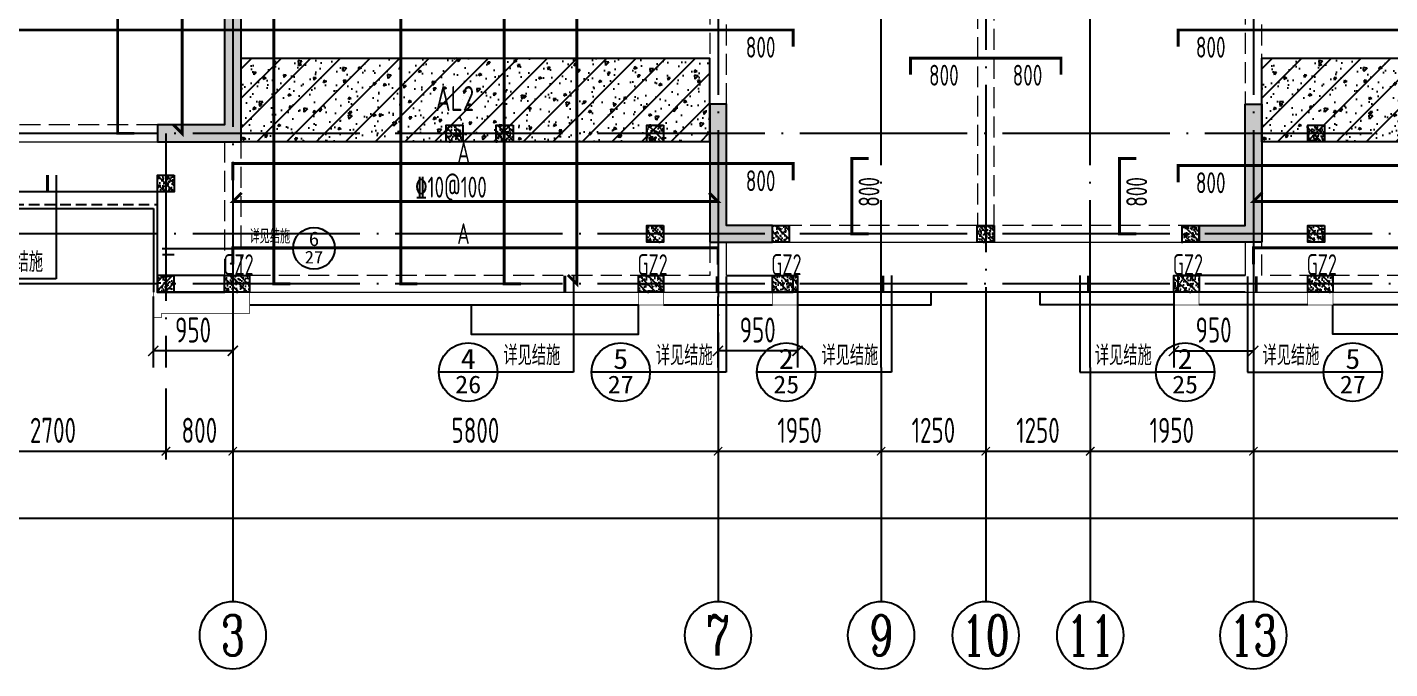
# Model space of a CAD drawing. Extents: x -655480 to 203344, y -294099 to 287156.
# Drawn here: x -190671 to -174383, y 121691 to 129360 of the extents above; entities that cross this region are included whole.
import ezdxf
from ezdxf.enums import TextEntityAlignment as Align

# ---------------------------------------------------------------- set-up
doc = ezdxf.new("R2010")
doc.units = 0
doc.header["$LTSCALE"] = 1000
for name, pattern in [('DASH', [0.35, 0.25, -0.1]), ('DASHED', [0.75, 0.5, -0.25]), ('DOTE', [2.42, 2, -0.2, 0.02, -0.2]), ('HIDDEN', [0.375, 0.25, -0.125])]:
    doc.linetypes.add(name, pattern=pattern)
doc.layers.get('0').update_dxf_attribs({"linetype": 'CONTINUOUS'})
doc.layers.get('DEFPOINTS').update_dxf_attribs({"linetype": 'CONTINUOUS'})
for name, color, linetype in [('A-AXIS', 1, 'CONTINUOUS'), ('A-DOTE', 10, 'DOTE'), ('AXIS_NUM', 7, 'CONTINUOUS'), ('BEAM', 4, 'DASHED'), ('BEAM_CON', 4, 'CONTINUOUS'), ('DIM_IDEN', 67, 'CONTINUOUS'), ('PUB_TEXT', 2, 'CONTINUOUS'), ('ROOF', 183, 'CONTINUOUS'), ('S-B板边线', 2, 'CONTINUOUS'), ('S-B板配筋', 6, 'CONTINUOUS'), ('S-B板配筋号', 7, 'CONTINUOUS'), ('S-L主梁线', 4, 'DASH'), ('S-Q墙填充', 252, 'CONTINUOUS'), ('S-Q墙实线', 6, 'CONTINUOUS'), ('S-Q墙标注', 3, 'CONTINUOUS'), ('S-Y一般标注', 3, 'CONTINUOUS'), ('S-构造柱', 212, 'CONTINUOUS'), ('S-构造柱编号', 130, 'CONTINUOUS'), ('TEXT', 2, 'CONTINUOUS'), ('看线', 251, 'CONTINUOUS')]:
    doc.layers.add(name, color=color, linetype=linetype)
doc.layers.add('配箍校核', color=34, linetype='CONTINUOUS', plot=False)
doc.styles.add('_TCH_AXIS', font='COMPLEX', dxfattribs={"bigfont": 'GBCBIG'})
doc.styles.add('_TCH_LABEL', font='simhei.ttf')
doc.styles.add('TSSD_Axis', font='complex.shx', dxfattribs={"width": 0.7, "bigfont": 'hztxt.shx'})
doc.styles.add('TSSD_DIMENSION', font='Tssdeng.shx', dxfattribs={"width": 0.7, "bigfont": 'tssdchn.shx'})
doc.styles.add('TSSD_REIN', font='tssdeng.shx', dxfattribs={"width": 0.7, "height": 300, "bigfont": 'tssdchn.shx'})
doc.styles.add('结构文字', font='zstxt.shx', dxfattribs={"width": 0.7, "bigfont": 'zshz.shx'})
doc.dimstyles.new('STRUCK', dxfattribs={"dimtxt": 400, "dimasz": 121, "dimexe": 200, "dimexo": 150, "dimgap": 115, "dimtad": 1, "dimdec": 0, "dimdsep": 46, "dimtxsty": '结构文字', "dimblk": 'ARCHTICK', "dimcen": 400, "dimclrd": 3, "dimclre": 3, "dimclrt": 7, "dimadec": 0, "dimazin": 0, "dimtfac": 1, "dimtdec": 0, "dimtix": 1, "dimtmove": 2, "dimatfit": 3, "dimldrblk": '_DIMX', "dimfxl": 1, "dimtolj": 1, "dimtzin": 0, "dimarcsym": 0})
doc.dimstyles.new('TSSD_100_100', dxfattribs={"dimtxt": 300, "dimasz": 100, "dimexe": 100, "dimexo": 250, "dimgap": 100, "dimtad": 1, "dimdec": 0, "dimzin": 0, "dimdsep": 46, "dimtxsty": 'TSSD_DIMENSION', "dimblk": 'ARCHTICK', "dimcen": 0, "dimdle": 100, "dimclrt": 7, "dimadec": 0, "dimazin": 0, "dimtfac": 1, "dimtdec": 0, "dimtix": 1, "dimtmove": 2, "dimatfit": 3, "dimldrblk": 'ARCHTICK', "dimfxl": 1, "dimtolj": 1, "dimtzin": 0, "dimarcsym": 0})

# ---------------------------------------------------------------- blocks, each defined once
blk = doc.blocks.new('ts_axno')
at = {"color": 0, "linetype": 'ByBlock', "lineweight": -2}
blk.add_circle((0, 0), 0.5, dxfattribs=at)
at = {"color": 0, "linetype": 'ByBlock', "lineweight": -2, "style": 'TSSD_Axis', "width": 0.7}
blk.add_attdef('A', text='', height=0.6, dxfattribs=at).set_placement((0, 0), align=Align.MIDDLE_CENTER)
blk = doc.blocks.new('_ArchTick')
at = {"color": 0, "linetype": 'ByBlock', "const_width": 0.15}
blk.add_lwpolyline([(-0.5, -0.5), (0.5, 0.5)], dxfattribs=at)
blk = doc.blocks.new('*D115')
at = {"layer": 'DEFPOINTS', "color": 0, "transparency": 16777216}
for p in [(7300, 3600), (8100, 3600), (8100, 2600)]:
    blk.add_point(p, dxfattribs=at)
at = {"layer": 'S-Y一般标注', "color": 0, "lineweight": -2, "transparency": 16777216}
for p, q in [((7300, 3350), (7300, 2500)), ((8100, 3350), (8100, 2500)), ((7200, 2600), (8200, 2600))]:
    blk.add_line(p, q, dxfattribs=at)
at = {"layer": 'S-Y一般标注', "color": 0, "lineweight": -2, "transparency": 16777216, "xscale": 100, "yscale": 100, "zscale": 100, "rotation": 180}
blk.add_blockref('_ArchTick', (7300, 2600), dxfattribs=at)
at = {"layer": 'S-Y一般标注', "color": 0, "lineweight": -2, "transparency": 16777216, "xscale": 100, "yscale": 100, "zscale": 100}
blk.add_blockref('_ArchTick', (8100, 2600), dxfattribs=at)
at = {"layer": 'S-Y一般标注', "color": 7, "transparency": 16777216, "insert": (7700, 2850), "char_height": 300, "attachment_point": 5, "style": 'TSSD_DIMENSION'}
blk.add_mtext('\\A1;800', dxfattribs=at)
blk = doc.blocks.new('*D116')
at = {"layer": 'DEFPOINTS', "color": 0, "transparency": 16777216}
for p in [(8100, 3600), (13900, 3600), (13900, 2600)]:
    blk.add_point(p, dxfattribs=at)
at = {"layer": 'S-Y一般标注', "color": 0, "lineweight": -2, "transparency": 16777216}
for p, q in [((8100, 3350), (8100, 2500)), ((13900, 3350), (13900, 2500)), ((8000, 2600), (14000, 2600))]:
    blk.add_line(p, q, dxfattribs=at)
at = {"layer": 'S-Y一般标注', "color": 0, "lineweight": -2, "transparency": 16777216, "xscale": 100, "yscale": 100, "zscale": 100, "rotation": 180}
blk.add_blockref('_ArchTick', (8100, 2600), dxfattribs=at)
at = {"layer": 'S-Y一般标注', "color": 0, "lineweight": -2, "transparency": 16777216, "xscale": 100, "yscale": 100, "zscale": 100}
blk.add_blockref('_ArchTick', (13900, 2600), dxfattribs=at)
at = {"layer": 'S-Y一般标注', "color": 7, "transparency": 16777216, "insert": (11000, 2850), "char_height": 300, "attachment_point": 5, "style": 'TSSD_DIMENSION'}
blk.add_mtext('\\A1;5800', dxfattribs=at)
blk = doc.blocks.new('*D117')
at = {"layer": 'DEFPOINTS', "color": 0, "transparency": 16777216}
for p in [(18350, 3600), (20300, 3600), (20300, 2600)]:
    blk.add_point(p, dxfattribs=at)
at = {"layer": 'S-Y一般标注', "color": 0, "lineweight": -2, "transparency": 16777216}
for p, q in [((18350, 3350), (18350, 2500)), ((20300, 3350), (20300, 2500)), ((18250, 2600), (20400, 2600))]:
    blk.add_line(p, q, dxfattribs=at)
at = {"layer": 'S-Y一般标注', "color": 0, "lineweight": -2, "transparency": 16777216, "xscale": 100, "yscale": 100, "zscale": 100, "rotation": 180}
blk.add_blockref('_ArchTick', (18350, 2600), dxfattribs=at)
at = {"layer": 'S-Y一般标注', "color": 0, "lineweight": -2, "transparency": 16777216, "xscale": 100, "yscale": 100, "zscale": 100}
blk.add_blockref('_ArchTick', (20300, 2600), dxfattribs=at)
at = {"layer": 'S-Y一般标注', "color": 7, "transparency": 16777216, "insert": (19325, 2850), "char_height": 300, "attachment_point": 5, "style": 'TSSD_DIMENSION'}
blk.add_mtext('\\A1;1950', dxfattribs=at)
blk = doc.blocks.new('*D118')
at = {"layer": 'DEFPOINTS', "color": 0, "transparency": 16777216}
for p in [(20300, 3600), (26100, 3600), (26100, 2600)]:
    blk.add_point(p, dxfattribs=at)
at = {"layer": 'S-Y一般标注', "color": 0, "lineweight": -2, "transparency": 16777216}
for p, q in [((20300, 3350), (20300, 2500)), ((26100, 3350), (26100, 2500)), ((20200, 2600), (26200, 2600))]:
    blk.add_line(p, q, dxfattribs=at)
at = {"layer": 'S-Y一般标注', "color": 0, "lineweight": -2, "transparency": 16777216, "xscale": 100, "yscale": 100, "zscale": 100, "rotation": 180}
blk.add_blockref('_ArchTick', (20300, 2600), dxfattribs=at)
at = {"layer": 'S-Y一般标注', "color": 0, "lineweight": -2, "transparency": 16777216, "xscale": 100, "yscale": 100, "zscale": 100}
blk.add_blockref('_ArchTick', (26100, 2600), dxfattribs=at)
at = {"layer": 'S-Y一般标注', "color": 7, "transparency": 16777216, "insert": (23200, 2850), "char_height": 300, "attachment_point": 5, "style": 'TSSD_DIMENSION'}
blk.add_mtext('\\A1;5800', dxfattribs=at)
blk = doc.blocks.new('*D127')
at = {"layer": 'DEFPOINTS', "color": 0, "transparency": 16777216}
for p in [(4600, 3600), (54600, 3600), (54600, 1800)]:
    blk.add_point(p, dxfattribs=at)
at = {"layer": 'S-Y一般标注', "color": 0, "lineweight": -2, "transparency": 16777216}
for p, q in [((4600, 3350), (4600, 1700)), ((54600, 3350), (54600, 1700)), ((4500, 1800), (54700, 1800))]:
    blk.add_line(p, q, dxfattribs=at)
at = {"layer": 'S-Y一般标注', "color": 0, "lineweight": -2, "transparency": 16777216, "xscale": 100, "yscale": 100, "zscale": 100, "rotation": 180}
blk.add_blockref('_ArchTick', (4600, 1800), dxfattribs=at)
at = {"layer": 'S-Y一般标注', "color": 0, "lineweight": -2, "transparency": 16777216, "xscale": 100, "yscale": 100, "zscale": 100}
blk.add_blockref('_ArchTick', (54600, 1800), dxfattribs=at)
at = {"layer": 'S-Y一般标注', "color": 7, "transparency": 16777216, "insert": (29600, 2050), "char_height": 300, "attachment_point": 5, "style": 'TSSD_DIMENSION'}
blk.add_mtext('\\A1;50000', dxfattribs=at)
blk = doc.blocks.new('*D128')
at = {"layer": 'DEFPOINTS', "color": 0, "transparency": 16777216}
for p in [(13900, 3600), (15850, 3600), (15850, 2600)]:
    blk.add_point(p, dxfattribs=at)
at = {"layer": 'S-Y一般标注', "color": 0, "lineweight": -2, "transparency": 16777216}
for p, q in [((13900, 3350), (13900, 2500)), ((15850, 3350), (15850, 2500)), ((13800, 2600), (15950, 2600))]:
    blk.add_line(p, q, dxfattribs=at)
at = {"layer": 'S-Y一般标注', "color": 0, "lineweight": -2, "transparency": 16777216, "xscale": 100, "yscale": 100, "zscale": 100, "rotation": 180}
blk.add_blockref('_ArchTick', (13900, 2600), dxfattribs=at)
at = {"layer": 'S-Y一般标注', "color": 0, "lineweight": -2, "transparency": 16777216, "xscale": 100, "yscale": 100, "zscale": 100}
blk.add_blockref('_ArchTick', (15850, 2600), dxfattribs=at)
at = {"layer": 'S-Y一般标注', "color": 7, "transparency": 16777216, "insert": (14875, 2850), "char_height": 300, "attachment_point": 5, "style": 'TSSD_DIMENSION'}
blk.add_mtext('\\A1;1950', dxfattribs=at)
blk = doc.blocks.new('*D129')
at = {"layer": 'DEFPOINTS', "color": 0, "transparency": 16777216}
for p in [(4600, 3600), (7300, 3600), (7300, 2600)]:
    blk.add_point(p, dxfattribs=at)
at = {"layer": 'S-Y一般标注', "color": 0, "lineweight": -2, "transparency": 16777216}
for p, q in [((4600, 3350), (4600, 2500)), ((7300, 3350), (7300, 2500)), ((4500, 2600), (7400, 2600))]:
    blk.add_line(p, q, dxfattribs=at)
at = {"layer": 'S-Y一般标注', "color": 0, "lineweight": -2, "transparency": 16777216, "xscale": 100, "yscale": 100, "zscale": 100, "rotation": 180}
blk.add_blockref('_ArchTick', (4600, 2600), dxfattribs=at)
at = {"layer": 'S-Y一般标注', "color": 0, "lineweight": -2, "transparency": 16777216, "xscale": 100, "yscale": 100, "zscale": 100}
blk.add_blockref('_ArchTick', (7300, 2600), dxfattribs=at)
at = {"layer": 'S-Y一般标注', "color": 7, "transparency": 16777216, "insert": (5950, 2850), "char_height": 300, "attachment_point": 5, "style": 'TSSD_DIMENSION'}
blk.add_mtext('\\A1;2700', dxfattribs=at)
blk = doc.blocks.new('*D146')
at = {"layer": 'DEFPOINTS', "color": 0, "transparency": 16777216}
for p in [(15850, 3600), (17100, 3600), (17100, 2600)]:
    blk.add_point(p, dxfattribs=at)
at = {"layer": 'S-Y一般标注', "color": 0, "lineweight": -2, "transparency": 16777216}
for p, q in [((15850, 3350), (15850, 2500)), ((17100, 3350), (17100, 2500)), ((15750, 2600), (17200, 2600))]:
    blk.add_line(p, q, dxfattribs=at)
at = {"layer": 'S-Y一般标注', "color": 0, "lineweight": -2, "transparency": 16777216, "xscale": 100, "yscale": 100, "zscale": 100, "rotation": 180}
blk.add_blockref('_ArchTick', (15850, 2600), dxfattribs=at)
at = {"layer": 'S-Y一般标注', "color": 0, "lineweight": -2, "transparency": 16777216, "xscale": 100, "yscale": 100, "zscale": 100}
blk.add_blockref('_ArchTick', (17100, 2600), dxfattribs=at)
at = {"layer": 'S-Y一般标注', "color": 7, "transparency": 16777216, "insert": (16475, 2850), "char_height": 300, "attachment_point": 5, "style": 'TSSD_DIMENSION'}
blk.add_mtext('\\A1;1250', dxfattribs=at)
blk = doc.blocks.new('*D147')
at = {"layer": 'DEFPOINTS', "color": 0, "transparency": 16777216}
for p in [(17100, 3600), (18350, 3600), (18350, 2600)]:
    blk.add_point(p, dxfattribs=at)
at = {"layer": 'S-Y一般标注', "color": 0, "lineweight": -2, "transparency": 16777216}
for p, q in [((17100, 3350), (17100, 2500)), ((18350, 3350), (18350, 2500)), ((17000, 2600), (18450, 2600))]:
    blk.add_line(p, q, dxfattribs=at)
at = {"layer": 'S-Y一般标注', "color": 0, "lineweight": -2, "transparency": 16777216, "xscale": 100, "yscale": 100, "zscale": 100, "rotation": 180}
blk.add_blockref('_ArchTick', (17100, 2600), dxfattribs=at)
at = {"layer": 'S-Y一般标注', "color": 0, "lineweight": -2, "transparency": 16777216, "xscale": 100, "yscale": 100, "zscale": 100}
blk.add_blockref('_ArchTick', (18350, 2600), dxfattribs=at)
at = {"layer": 'S-Y一般标注', "color": 7, "transparency": 16777216, "insert": (17725, 2850), "char_height": 300, "attachment_point": 5, "style": 'TSSD_DIMENSION'}
blk.add_mtext('\\A1;1250', dxfattribs=at)
blk = doc.blocks.new('20210729.03492876')
at = {"color": 30, "const_width": 8}
for points in [[(2850, 500), (2850, 200), (2950, 200), (2950, 250), (4000, 250), (4000, 500)], [(8650, 500), (8650, 350), (8950, 350), (8950, 500)], [(10250, 500), (10250, 350), (10550, 350), (10550, 500)], [(15350, 500), (15350, 350), (15050, 350), (15050, 500)], [(16950, 500), (16950, 350), (16650, 350), (16650, 500)]]:
    blk.add_lwpolyline(points, dxfattribs=at)
at = {"layer": '看线', "color": 201}
blk.add_lwpolyline([(10300, 13200), (10300, 11800), (8200, 11800), (8200, 11000), (1800, 11000), (1800, 10000), (0, 10000), (0, 1500), (2850, 1500)], dxfattribs=at)
at = {"layer": '看线', "color": 201, "linetype": 'HIDDEN', "ltscale": 0.5}
blk.add_lwpolyline([(10350, 13200), (10350, 11750), (8250, 11750), (8250, 10950), (1850, 10950), (1850, 9950), (50, 9950), (50, 1550), (2900, 1550)], dxfattribs=at)
at = {"layer": '看线', "color": 202, "ltscale": 0.5}
for points in [[(2850, 1500), (2850, 500)], [(10550, 500), (10550, 350), (12150, 350), (12150, 500)], [(15050, 500), (15050, 350), (13450, 350), (13450, 500)], [(4000, 350), (8650, 350)], [(6650, 350), (6650, 0), (8650, 0), (8650, 350)], [(8950, 350), (10250, 350)], [(16650, 350), (15350, 350)], [(18950, 350), (18950, 0), (16950, 0), (16950, 350)], [(21600, 350), (16950, 350)]]:
    blk.add_lwpolyline(points, dxfattribs=at)
blk = doc.blocks.new('20210729.04150611')
at = {"layer": 'S-B板边线'}
for points in [[(-28155, -31892), (-28155, -31893), (-28955, -31893), (-28955, -30693), (-31655, -30693), (-31655, -30093)], [(-15955, -31892), (-22155, -31892)]]:
    blk.add_lwpolyline(points, dxfattribs=at)
blk = doc.blocks.new('20210807.15313138')
at = {"layer": 'S-Q墙填充'}
h = blk.add_hatch(color=252, dxfattribs=at)
h.dxf.hatch_style = 1
h.paths.add_polyline_path([(64616, 60290), (64416, 60290), (64416, 58840), (63716, 58840), (63616, 58840), (63616, 58640), (63716, 58640), (64616, 58640)])
h = blk.add_hatch(color=252, dxfattribs=at)
h.dxf.hatch_style = 1
h.paths.add_polyline_path([(70216, 57440), (70966, 57440), (70966, 57640), (70416, 57640), (70416, 59090), (70216, 59090)])
h = blk.add_hatch(color=252, dxfattribs=at)
h.dxf.hatch_style = 1
h.paths.add_polyline_path([(76816, 57440), (76066, 57440), (76066, 57640), (76616, 57640), (76616, 58740), (76616, 59090), (76816, 59090), (76816, 58740)])
at = {"layer": 'BEAM_CON'}
for p, q in [((63616, 57040), (63616, 56840)), ((64416, 57040), (63616, 57040)), ((70416, 57040), (71216, 57040)), ((71216, 56840), (71216, 57040)), ((76616, 57040), (75816, 57040)), ((75816, 56840), (75816, 57040)), ((64516, 56840), (63616, 56840)), ((70316, 56840), (71216, 56840)), ((76616, 56840), (75816, 56840))]:
    blk.add_line(p, q, dxfattribs=at)
at = {"layer": 'S-L主梁线', "linetype": 'DASH', "lineweight": 18}
for p, q in [((73416, 61640), (73416, 57640)), ((73616, 57640), (73616, 61640)), ((70216, 60640), (70216, 59090)), ((70416, 59090), (70416, 60640)), ((76616, 60640), (76616, 59090)), ((76816, 59090), (76816, 60640)), ((63616, 58840), (61116, 58840)), ((64416, 58640), (64416, 57040)), ((64616, 57040), (64616, 58640)), ((73416, 57640), (70966, 57640)), ((76066, 57640), (73616, 57640)), ((70216, 57440), (70216, 57040)), ((76816, 57040), (76816, 57440)), ((70216, 57040), (64616, 57040)), ((82416, 57040), (76816, 57040))]:
    blk.add_line(p, q, dxfattribs=at)
at = {"layer": 'S-L主梁线', "linetype": 'ByBlock', "lineweight": 18}
for p, q in [((61116, 58640), (63616, 58640)), ((70416, 57040), (70416, 57440)), ((70966, 57440), (73516, 57440)), ((73516, 57440), (76066, 57440)), ((76616, 57440), (76616, 57040)), ((64416, 56840), (70416, 56840)), ((76616, 56840), (82616, 56840))]:
    blk.add_line(p, q, dxfattribs=at)
at = {"layer": 'S-Q墙实线'}
blk.add_lwpolyline([(63716, 58840), (63616, 58840), (63616, 58640), (63716, 58640), (64616, 58640), (64616, 60290), (64416, 60290), (64416, 58840), (63716, 58840)], dxfattribs=at)
for points in [[(70216, 57440), (70966, 57440), (70966, 57640), (70416, 57640), (70416, 59090), (70216, 59090)], [(76816, 57440), (76066, 57440), (76066, 57640), (76616, 57640), (76616, 58740), (76616, 59090), (76816, 59090), (76816, 58740)]]:
    blk.add_lwpolyline(points, close=True, dxfattribs=at)
blk = doc.blocks.new('20210730.02141516')
at = {"layer": 'S-构造柱'}
h = blk.add_hatch(dxfattribs=at)
h.set_pattern_fill('ARMORED', color=256, scale=15, angle=-90, style=0)
h.set_pattern_definition([(320, (-154189.41, 3278673.45), (-9.4128202, -107.5890274), [11.25, -123.75]), (265, (-154189.41, 3278673.45), (112.82882, 20.8127), [9, -99]), (10.4514, (-154190.19, 3278664.49), (103.4159313, -86.7764073), [9.5610285, -105.1713168]), (316.1842, (-154159.41, 3278673.45), (-24.827852, -160.0861573), [16.875, -185.625]), (6.6356, (-154161.48, 3278660.11), (146.117681, -140.199406), [14.341543, -157.75695]), (261.1842, (-154159.41, 3278673.45), (146.11779, -140.199292), [13.5, -148.5]), (291, (-154166.91, 3278658.45), (-60.3928336, -89.5360578), [11.25, -123.75]), (236, (-154166.91, 3278658.45), (108.7725068, -36.4972998), [9, -99]), (341.4514, (-154171.94, 3278650.99), (48.3795745, -126.0333943), [9.5610285, -105.1713168]), (307.5, (-154189.41, 3278673.454), (49.93407807, -1.8239783), [0, -97.8, 0, -100.5, 0, -99.375]), (277.5, (-154189.41, 3278673.454), (59.1617568, -39.4604306), [0, -57.3, 0, -95.55, 0, -37.875]), (237.5, (-154189.41, 3278706.904), (-3.38323076, -80.07336543), [0, -37.5, 0, -117, 0, -155.25]), (227.5, (-154189.41, 3278721.904), (15.0157473, -87.4779254), [0, -48.75, 0, -77.7, 0, -110.25]), (315, (-154189.41, 3278673.454), (53.0330086, 53.0330086), [])])
h.paths.add_polyline_path([(200, 200), (200, 0), (0, 0), (0, 200)])
blk.add_lwpolyline([(200, 200), (200, 0), (0, 0), (0, 200)], close=True, dxfattribs=at)
blk = doc.blocks.new('20210809.18224761')
at = {"layer": 'S-构造柱'}
h = blk.add_hatch(dxfattribs=at)
h.set_pattern_fill('ARMORED', color=256, scale=15, angle=-90, style=0)
h.set_pattern_definition([(320, (-154189.41, 3278673.45), (-9.4128202, -107.5890274), [11.25, -123.75]), (265, (-154189.41, 3278673.45), (112.82882, 20.8127), [9, -99]), (10.4514, (-154190.19, 3278664.49), (103.4159313, -86.7764073), [9.5610285, -105.1713168]), (316.1842, (-154159.41, 3278673.45), (-24.827852, -160.0861573), [16.875, -185.625]), (6.6356, (-154161.48, 3278660.11), (146.117681, -140.199406), [14.341543, -157.75695]), (261.1842, (-154159.41, 3278673.45), (146.11779, -140.199292), [13.5, -148.5]), (291, (-154166.91, 3278658.45), (-60.3928336, -89.5360578), [11.25, -123.75]), (236, (-154166.91, 3278658.45), (108.7725068, -36.4972998), [9, -99]), (341.4514, (-154171.94, 3278650.99), (48.3795745, -126.0333943), [9.5610285, -105.1713168]), (307.5, (-154189.41, 3278673.454), (49.93407807, -1.8239783), [0, -97.8, 0, -100.5, 0, -99.375]), (277.5, (-154189.41, 3278673.454), (59.1617568, -39.4604306), [0, -57.3, 0, -95.55, 0, -37.875]), (237.5, (-154189.41, 3278706.904), (-3.38323076, -80.07336543), [0, -37.5, 0, -117, 0, -155.25]), (227.5, (-154189.41, 3278721.904), (15.0157473, -87.4779254), [0, -48.75, 0, -77.7, 0, -110.25]), (315, (-154189.41, 3278673.454), (53.0330086, 53.0330086), [])])
h.paths.add_polyline_path([(300, 200), (300, 0), (0, 0), (0, 200)])
blk.add_lwpolyline([(300, 200), (300, 0), (0, 0), (0, 200)], close=True, dxfattribs=at)
blk = doc.blocks.new('20210809.18235135')
at = {"layer": '配箍校核'}
blk.add_blockref('20210809.18224761', (12, 0), dxfattribs=at)
at = {"layer": 'S-构造柱编号', "color": 2, "linetype": 'ByBlock', "style": 'TSSD_REIN', "width": 0.65}
blk.add_text('GZ2', height=250, dxfattribs=at).set_placement((0, 206, 0))
blk = doc.blocks.new('20210809.18285270')
at = {"layer": 'ROOF'}
for p in [(6150, 1800), (6750, 1800), (8550, 1800), (16450, 1800), (10050, 600), (12500, 600), (14950, 600), (16450, 600)]:
    blk.add_blockref('20210730.02141516', p, dxfattribs=at)
at = {"layer": 'ROOF', "rotation": 359.9999999538236}
for p in [(2700, 1200), (8550, 600)]:
    blk.add_blockref('20210730.02141516', p, dxfattribs=at)
at = {"layer": 'ROOF', "xscale": -1, "rotation": 4.61764226855621e-08}
blk.add_blockref('20210730.02141516', (2900, 0), dxfattribs=at)
at = {"layer": '配箍校核'}
for p in [(3488, 0), (8438, 0), (10038, 0), (14838, 0), (16438, 0)]:
    blk.add_blockref('20210809.18235135', p, dxfattribs=at)
blk = doc.blocks.new('*D1349')
at = {"layer": 'DEFPOINTS', "color": 0, "transparency": 16777216}
for p in [(-189164, 126291), (-188214, 126291), (-189164, 125491)]:
    blk.add_point(p, dxfattribs=at)
at = {"layer": 'S-Q墙标注', "color": 3, "lineweight": -2, "transparency": 16777216}
for p, q in [((-189164, 126141), (-189164, 125291)), ((-188214, 126141), (-188214, 125291)), ((-188214, 125491), (-189164, 125491))]:
    blk.add_line(p, q, dxfattribs=at)
at = {"layer": 'S-Q墙标注', "color": 3, "lineweight": -2, "transparency": 16777216, "xscale": 121, "yscale": 121, "zscale": 121, "rotation": 180}
blk.add_blockref('_ArchTick', (-189164, 125491), dxfattribs=at)
at = {"layer": 'S-Q墙标注', "color": 3, "lineweight": -2, "transparency": 16777216, "xscale": 121, "yscale": 121, "zscale": 121}
blk.add_blockref('_ArchTick', (-188214, 125491), dxfattribs=at)
at = {"layer": 'S-Q墙标注', "color": 7, "transparency": 16777216, "insert": (-188689, 125741), "char_height": 300, "attachment_point": 5, "style": 'TSSD_REIN'}
blk.add_mtext('\\A1;950', dxfattribs=at)
blk = doc.blocks.new('_DIMX')
blk.add_line((-150, 0), (150, 0))
at = {"const_width": 50}
blk.add_lwpolyline([(-70, -70), (70, 70)], dxfattribs=at)
blk = doc.blocks.new('*D1350')
at = {"layer": 'DEFPOINTS', "color": 0, "transparency": 16777216}
for p in [(-182414, 126291), (-181464, 126291), (-182414, 125491)]:
    blk.add_point(p, dxfattribs=at)
at = {"layer": 'S-Q墙标注', "color": 3, "lineweight": -2, "transparency": 16777216}
for p, q in [((-182414, 126141), (-182414, 125291)), ((-181464, 126141), (-181464, 125291)), ((-181464, 125491), (-182414, 125491))]:
    blk.add_line(p, q, dxfattribs=at)
at = {"layer": 'S-Q墙标注', "color": 3, "lineweight": -2, "transparency": 16777216, "xscale": 121, "yscale": 121, "zscale": 121, "rotation": 180}
blk.add_blockref('_ArchTick', (-182414, 125491), dxfattribs=at)
at = {"layer": 'S-Q墙标注', "color": 3, "lineweight": -2, "transparency": 16777216, "xscale": 121, "yscale": 121, "zscale": 121}
blk.add_blockref('_ArchTick', (-181464, 125491), dxfattribs=at)
at = {"layer": 'S-Q墙标注', "color": 7, "transparency": 16777216, "insert": (-181939, 125741), "char_height": 300, "attachment_point": 5, "style": 'TSSD_REIN'}
blk.add_mtext('\\A1;950', dxfattribs=at)
blk = doc.blocks.new('*D1352')
at = {"layer": 'DEFPOINTS', "color": 0, "transparency": 16777216}
for p in [(-176964, 126291), (-176014, 126291), (-176014, 125491)]:
    blk.add_point(p, dxfattribs=at)
at = {"layer": 'S-Q墙标注', "color": 3, "lineweight": -2, "transparency": 16777216}
for p, q in [((-176964, 126141), (-176964, 125291)), ((-176014, 126141), (-176014, 125291)), ((-176964, 125491), (-176014, 125491))]:
    blk.add_line(p, q, dxfattribs=at)
at = {"layer": 'S-Q墙标注', "color": 3, "lineweight": -2, "transparency": 16777216, "xscale": 121, "yscale": 121, "zscale": 121, "rotation": 180}
blk.add_blockref('_ArchTick', (-176964, 125491), dxfattribs=at)
at = {"layer": 'S-Q墙标注', "color": 3, "lineweight": -2, "transparency": 16777216, "xscale": 121, "yscale": 121, "zscale": 121}
blk.add_blockref('_ArchTick', (-176014, 125491), dxfattribs=at)
at = {"layer": 'S-Q墙标注', "color": 7, "transparency": 16777216, "insert": (-176489, 125741), "char_height": 300, "attachment_point": 5, "style": 'TSSD_REIN'}
blk.add_mtext('\\A1;950', dxfattribs=at)
blk = doc.blocks.new('20210811.10154474')
at = {"layer": 'DIM_IDEN'}
for p, q in [((1737, 2705), (1737, 1466)), ((3004, 1830), (3451, 1830)), ((3451, 1830), (4567, 1830)), ((5067, 1830), (4567, 1830)), ((1737, 1466), (828, 1466)), ((7920, 1505), (7920, 350)), ((9743, 1495), (9743, 350)), ((11722, 1505), (11722, 350)), ((13972, 1505), (13972, 350)), ((15977, 1495), (15977, 350)), ((7011, 350), (6311, 350)), ((7920, 350), (7011, 350)), ((8834, 350), (8134, 350)), ((9743, 350), (8834, 350)), ((10813, 350), (10113, 350)), ((11722, 350), (10813, 350)), ((13972, 350), (14881, 350)), ((15581, 350), (14881, 350)), ((15977, 350), (16886, 350)), ((17586, 350), (16886, 350))]:
    blk.add_line(p, q, dxfattribs=at)
for points, const_width in [([(1632, 2705), (1632, 2505)], 35), ([(3004, 1755), (3147, 1755)], 25), ([(7815, 1505), (7815, 1305)], 35), ([(9638, 1495), (9638, 1295)], 35), ([(11617, 1505), (11617, 1305)], 35), ([(14077, 1505), (14077, 1305)], 35), ([(16082, 1495), (16082, 1295)], 35)]:
    blk.add_lwpolyline(points, dxfattribs=dict(at, const_width=const_width))
for centre, radius in [((4817, 1830), 250), ((6661, 350), 350), ((8484, 350), 350), ((10463, 350), 350), ((15231, 350), 350), ((17236, 350), 350)]:
    blk.add_circle(centre, radius, dxfattribs=at)
at = {"layer": 'PUB_TEXT', "style": '_TCH_AXIS'}
for height, p in [(168.8, (4046, 1889)), (236.3, (898, 1549)), (236.3, (7081, 433)), (236.3, (8904, 433)), (236.3, (10883, 433)), (236.3, (14152, 433)), (236.3, (16156, 433))]:
    blk.add_text('详见结施', height=height, dxfattribs=at).set_placement(p)
at = {"layer": 'PUB_TEXT', "style": '_TCH_LABEL'}
for s, height, width, p, p2 in [('6', 173, 1.011364, (4755, 1858), (4880, 1858)), ('27', 151.4, 1.017143, (4707, 1649), (4928, 1649)), ('4', 241, 1.034884, (6571, 389), (6751, 389)), ('5', 241, 1.028902, (8395, 389), (8573, 389)), ('2', 241, 1.022989, (10374, 389), (10552, 389)), ('2', 241, 1.022989, (15142, 389), (15320, 389)), ('5', 241, 1.028902, (17147, 389), (17325, 389)), ('26', 211.6, 1.022989, (6505, 98), (6817, 98)), ('27', 212, 1.017143, (8329, 97), (8639, 97)), ('25', 212.3, 1.011364, (10309, 97), (10618, 97)), ('25', 212.3, 1.011364, (15077, 97), (15385, 97)), ('27', 212, 1.017143, (17081, 97), (17391, 97))]:
    blk.add_text(s, height=height, dxfattribs=dict(at, width=width)).set_placement(p, p2, align=Align.FIT)
blk = doc.blocks.new('20210726.16350016')
at = {"layer": 'A-AXIS'}
for p, q in [((8100, 3600), (8100, 800)), ((13900, 3600), (13900, 800)), ((15850, 3600), (15850, 800)), ((17100, 3600), (17100, 800)), ((18350, 3600), (18350, 800)), ((20300, 3600), (20300, 800))]:
    blk.add_line(p, q, dxfattribs=at)
at = {"layer": 'A-DOTE'}
for p, q in [((13900.2, 13700), (13900, 3600)), ((20299.8, 13700), (20300, 3600)), ((15850, 3600), (15850, 11500)), ((18350, 3600), (18350, 11500)), ((8100, 10900), (8100, 3600)), ((17100, 9400), (17100, 3600)), ((55600, 6400), (3600, 6400)), ((7300, 6400), (7300, 3600)), ((55600, 5200), (3600, 5200)), ((55600, 4600), (3600, 4600))]:
    blk.add_line(p, q, dxfattribs=at)
at = {"layer": 'A-AXIS'}
ref = blk.add_blockref('ts_axno', (8100, 400), dxfattribs=dict(at, xscale=-800, yscale=800, zscale=800, rotation=180))
ref.add_attrib('2', '3', dxfattribs={"layer": 'AXIS_NUM', "height": 480, "style": 'TSSD_Axis', "width": 0.7}).set_placement((8100, 400), align=Align.MIDDLE_CENTER)
ref = blk.add_blockref('ts_axno', (13900, 400), dxfattribs=dict(at, xscale=-800, yscale=800, zscale=800, rotation=180))
ref.add_attrib('5', '7', dxfattribs={"layer": 'AXIS_NUM', "height": 480, "style": 'TSSD_Axis', "width": 0.7}).set_placement((13900, 400), align=Align.MIDDLE_CENTER)
ref = blk.add_blockref('ts_axno', (15850, 400), dxfattribs=dict(at, xscale=-800, yscale=800, zscale=800, rotation=180))
ref.add_attrib('19', '9', dxfattribs={"layer": 'AXIS_NUM', "height": 480, "style": 'TSSD_Axis', "width": 0.7}).set_placement((15850, 400), align=Align.MIDDLE_CENTER)
ref = blk.add_blockref('ts_axno', (17100, 400), dxfattribs=dict(at, xscale=-800, yscale=800, zscale=800, rotation=180))
ref.add_attrib('8', '10', dxfattribs={"layer": 'AXIS_NUM', "height": 480, "style": 'TSSD_Axis', "width": 0.7}).set_placement((17100, 400), align=Align.MIDDLE_CENTER)
ref = blk.add_blockref('ts_axno', (18350, 400), dxfattribs=dict(at, xscale=-800, yscale=800, zscale=800, rotation=180))
ref.add_attrib('19', '11', dxfattribs={"layer": 'AXIS_NUM', "height": 480, "style": 'TSSD_Axis', "width": 0.7}).set_placement((18350, 400), align=Align.MIDDLE_CENTER)
ref = blk.add_blockref('ts_axno', (20300, 400), dxfattribs=dict(at, xscale=-800, yscale=800, zscale=800, rotation=180))
ref.add_attrib('8', '13', dxfattribs={"layer": 'AXIS_NUM', "height": 480, "style": 'TSSD_Axis', "width": 0.7}).set_placement((20300, 400), align=Align.MIDDLE_CENTER)
at = {"layer": 'S-Y一般标注'}
for base, p1, p2, picture, middle in [((54600, 1800), (4600, 3600), (54600, 3600), '*D127', (29600, 2050)), ((7300, 2600), (4600, 3600), (7300, 3600), '*D129', (5950, 2850)), ((8100, 2600), (7300, 3600), (8100, 3600), '*D115', (7700, 2850)), ((13900, 2600), (8100, 3600), (13900, 3600), '*D116', (11000, 2850)), ((15850, 2600), (13900, 3600), (15850, 3600), '*D128', (14875, 2850)), ((17100, 2600), (15850, 3600), (17100, 3600), '*D146', (16475, 2850)), ((18350, 2600), (17100, 3600), (18350, 3600), '*D147', (17725, 2850)), ((20300, 2600), (18350, 3600), (20300, 3600), '*D117', (19325, 2850)), ((26100, 2600), (20300, 3600), (26100, 3600), '*D118', (23200, 2850))]:
    dim = blk.add_linear_dim(base=base, p1=p1, p2=p2, dimstyle='TSSD_100_100', dxfattribs=at)
    dim.commit()
    dim.dimension.update_dxf_attribs({"geometry": picture, "text_midpoint": middle})

msp = doc.modelspace()

# ---------------------------------------------------------------- hatches: boundary and pattern name
at = {"layer": 'BEAM', "linetype": 'ByBlock'}
h = msp.add_hatch(dxfattribs=at)
h.set_pattern_fill('ARMORED', color=252, scale=50, angle=180, style=0)
h.set_pattern_definition([(230, (-405784.77, 2042412.73), (-358.63009, 31.376067), [37.5, -412.5]), (175, (-405784.77, 2042412.73), (69.37567, -376.09607), [30, -330]), (280.4514, (-405814.65, 2042415.35), (-289.25469, -344.71977), [31.870095, -350.571056]), (226.1842, (-405784.77, 2042312.73), (-533.62052, 82.75951), [56.25, -618.75]), (276.6356, (-405829.24, 2042319.63), (-467.33135, -487.05894), [47.80514, -525.8565]), (171.1842, (-405784.77, 2042312.73), (-467.33097, -487.0593), [45, -495]), (201, (-405834.77, 2042337.73), (-298.453526, 201.309445), [37.5, -412.5]), (146, (-405834.77, 2042337.73), (-121.657666, -362.57502), [30, -330]), (251.4514, (-405859.64, 2042354.5), (-420.111314, -161.26525), [31.870095, -350.571056]), (217.5, (-405784.77, 2042412.73), (-6.079928, -166.446927), [0, -326, 0, -335, 0, -331.25]), (187.5, (-405784.77, 2042412.73), (-131.534769, -197.205856), [0, -191, 0, -318.5, 0, -126.25]), (147.5, (-405673.27, 2042412.73), (-266.911218, 11.277436), [0, -125, 0, -390, 0, -517.5]), (137.5, (-405623.27, 2042412.73), (-291.593085, -50.05249), [0, -162.5, 0, -259, 0, -367.5]), (225, (-405784.77, 2042412.73), (176.776695, -176.776695), [])])
h.paths.add_polyline_path([(-182513.63, 127991.43), (-188113.63, 127991.43), (-188113.63, 128991.43), (-182513.63, 128991.43)])
h = msp.add_hatch(dxfattribs=at)
h.set_pattern_fill('ARMORED', color=252, scale=50, angle=180, style=0)
h.set_pattern_definition([(230, (-393584.8, 2042412.73), (-358.63009, 31.376067), [37.5, -412.5]), (175, (-393584.8, 2042412.73), (69.37567, -376.09607), [30, -330]), (280.4514, (-393614.7, 2042415.35), (-289.25469, -344.71977), [31.870095, -350.571056]), (226.1842, (-393584.8, 2042312.73), (-533.62052, 82.75951), [56.25, -618.75]), (276.6356, (-393629.3, 2042319.63), (-467.33135, -487.05894), [47.80514, -525.8565]), (171.1842, (-393584.8, 2042312.73), (-467.33097, -487.0593), [45, -495]), (201, (-393634.8, 2042337.73), (-298.453526, 201.309445), [37.5, -412.5]), (146, (-393634.8, 2042337.73), (-121.657666, -362.57502), [30, -330]), (251.4514, (-393659.7, 2042354.5), (-420.111314, -161.26525), [31.870095, -350.571056]), (217.5, (-393584.81, 2042412.73), (-6.079928, -166.446927), [0, -326, 0, -335, 0, -331.25]), (187.5, (-393584.81, 2042412.73), (-131.534769, -197.205856), [0, -191, 0, -318.5, 0, -126.25]), (147.5, (-393473.31, 2042412.73), (-266.911218, 11.277436), [0, -125, 0, -390, 0, -517.5]), (137.5, (-393423.31, 2042412.73), (-291.593085, -50.05249), [0, -162.5, 0, -259, 0, -367.5]), (225, (-393584.81, 2042412.73), (176.776695, -176.776695), [])])
h.paths.add_polyline_path([(-170313.68, 127991.43), (-175913.68, 127991.43), (-175913.68, 128991.43), (-170313.68, 128991.43)])

# ---------------------------------------------------------------- linework, layer by layer
for points in [[(-182513.63, 127991.43), (-188113.63, 127991.43), (-188113.63, 128991.43), (-182513.63, 128991.43)], [(-170313.68, 127991.43), (-175913.68, 127991.43), (-175913.68, 128991.43), (-170313.68, 128991.43)]]:
    msp.add_lwpolyline(points, close=True, dxfattribs=at)
at = {"layer": 'S-B板配筋', "lineweight": 35, "const_width": 35}
for points in [[(-184770.59, 126291.59), (-184970.59, 126291.59), (-184970.59, 136391.43), (-184770.59, 136391.43)], [(-189390.58, 128091.43), (-189590.58, 128091.43), (-189590.58, 133491.43), (-189390.58, 133491.43)], [(-187524.81, 126291.59), (-187724.81, 126291.59), (-187724.81, 133491.43), (-187524.81, 133491.43)], [(-186006.3, 126291.59), (-186206.3, 126291.59), (-186206.3, 133191.43), (-186006.3, 133191.43)], [(-188926.41, 128197.49), (-188820.34, 128091.43), (-188820.34, 132591.43), (-188926.41, 132485.36)], [(-184208.01, 126397.66), (-184101.94, 126291.59), (-184101.94, 132591.43), (-184208.01, 132485.37)], [(-181513.63, 129126.65), (-181513.63, 129326.65), (-191713.65, 129326.65), (-191713.65, 129126.65)], [(-176913.66, 129126.65), (-176913.66, 129326.65), (-169213.66, 129326.65), (-169213.66, 129126.65)], [(-180113.63, 128791.43), (-180113.63, 128991.43), (-178313.63, 128991.43), (-178313.63, 128791.43)], [(-181513.63, 127529.83), (-181513.63, 127729.83), (-188213.65, 127729.83), (-188213.65, 127529.83)], [(-180613.63, 126891.42), (-180813.63, 126891.42), (-180813.63, 127791.42), (-180613.63, 127791.42)], [(-177413.65, 126891.42), (-177613.65, 126891.42), (-177613.65, 127791.42), (-177413.65, 127791.42)], [(-176913.66, 127505.9), (-176913.66, 127705.9), (-170213.65, 127705.9), (-170213.65, 127505.9)], [(-188107.57, 127381.4), (-188213.63, 127275.33), (-182413.63, 127275.33), (-182519.7, 127381.4)], [(-175907.59, 127383.56), (-176013.66, 127277.49), (-170213.66, 127277.49), (-170319.72, 127383.56)], [(-188213.67, 126523.83), (-188213.67, 126723.83), (-182413.64, 126723.74), (-182413.64, 126523.74)], [(-176013.62, 126523.84), (-176013.62, 126723.84), (-170213.59, 126723.75), (-170213.59, 126523.75)]]:
    msp.add_lwpolyline(points, dxfattribs=at)

# ---------------------------------------------------------------- block references
msp.add_blockref('20210729.03492876', (-192013.65, 125691.43))
at = {"layer": 'A-DOTE'}
msp.add_blockref('20210726.16350016', (-196313.65, 121691.38), dxfattribs=at)
at = {"layer": 'PUB_TEXT'}
msp.add_blockref('20210811.10154474', (-192060.73, 124886.8), dxfattribs=at)
at = {"layer": 'S-B板边线'}
msp.add_blockref('20210729.04150611', (-160158.29, 158083.97), dxfattribs=at)
at = {"layer": 'S-Q墙填充'}
msp.add_blockref('20210807.15313138', (-252729.29, 69351.89), dxfattribs=at)
at = {"layer": '配箍校核'}
msp.add_blockref('20210809.18285270', (-191813.66, 126191.27), dxfattribs=at)

# ---------------------------------------------------------------- texts
at = {"layer": 'S-B板配筋号', "style": 'TSSD_REIN', "width": 0.7}
for p in [(-181903.77, 129246.65), (-176523.52, 129246.65), (-179713.63, 128911.43), (-178713.63, 128911.43), (-181903.77, 127649.83), (-176523.52, 127625.9)]:
    msp.add_text('800', height=250, dxfattribs=at).set_placement(p, align=Align.TOP_CENTER)
at = {"layer": 'S-B板配筋号', "color": 1, "style": 'TSSD_REIN', "width": 0.7}
for s, p in [('A', (-185529.67, 127740.93)), ('%%13210@100', (-186035.74, 127323.68))]:
    msp.add_text(s, height=250, dxfattribs=at).set_placement(p)
at = {"layer": 'S-B板配筋号', "style": 'TSSD_REIN', "width": 0.7}
for p in [(-180733.63, 127391.42), (-177533.65, 127391.42)]:
    msp.add_text('800', height=250, rotation=449.999992, dxfattribs=at).set_placement(p, align=Align.TOP_CENTER)
msp.add_text('A', height=250, dxfattribs=at).set_placement((-185531.81, 126767.83))
at = {"layer": 'TEXT', "color": 1, "style": 'TSSD_REIN', "width": 0.7}
msp.add_text('AL2', height=300, dxfattribs=at).set_placement((-185328.91, 128357.55, 0), align=Align.RIGHT)

# ---------------------------------------------------------------- dimensions: what is measured, and where the dimension line sits
at = {"layer": 'S-Q墙标注'}
for base, p1, p2, picture, middle in [((-189163.67, 125491.43), (-188213.65, 126291.43), (-189163.67, 126291.43), '*D1349', (-188688.66, 125741.43)), ((-182413.68, 125491.43), (-181463.66, 126291.43), (-182413.68, 126291.43), '*D1350', (-181938.67, 125741.43))]:
    dim = msp.add_linear_dim(base=base, p1=p1, p2=p2, angle=180, dimstyle='STRUCK', override={"dimtxt": 300, "dimgap": 100, "dimtxsty": 'TSSD_REIN'}, dxfattribs=at)
    dim.commit()
    dim.dimension.update_dxf_attribs({"geometry": picture, "text_midpoint": middle})
dim = msp.add_linear_dim(base=(-176013.67, 125491.43), p1=(-176963.68, 126291.43), p2=(-176013.67, 126291.43), dimstyle='STRUCK', override={"dimtxt": 300, "dimgap": 100, "dimtxsty": 'TSSD_REIN'}, dxfattribs=at)
dim.commit()
dim.dimension.update_dxf_attribs({"geometry": '*D1352', "text_midpoint": (-176488.67, 125741.43)})

doc.saveas('drawing.dxf')
